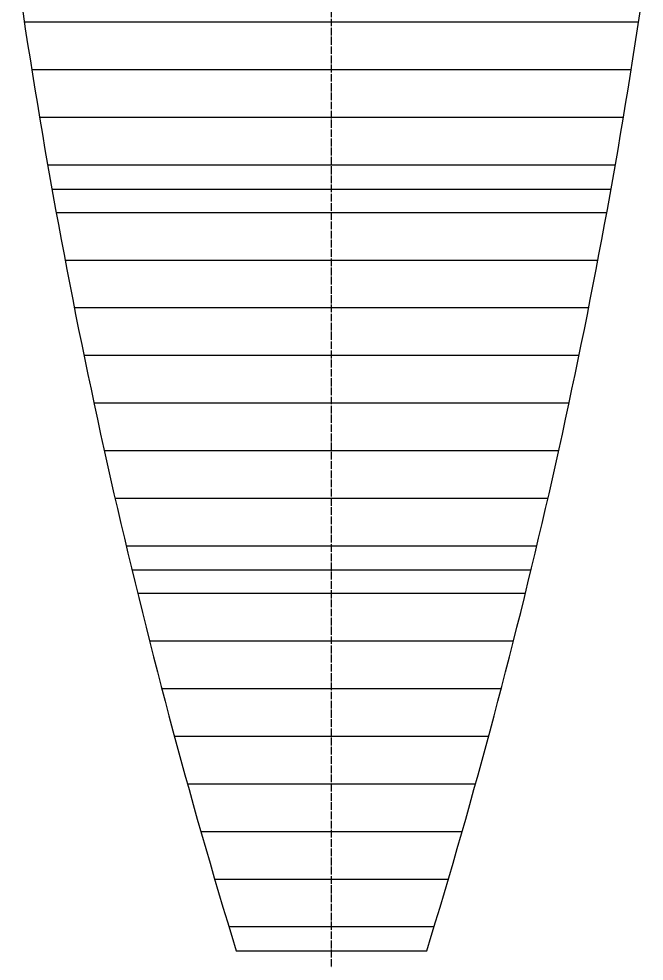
# Model space of a CAD drawing. Extents: x 1332 to 175445, y 256143 to 386027.
# Drawn here: x 82297 to 83939, y 289772 to 292246 of the extents above; entities that cross this region are included whole.
import ezdxf

# ---------------------------------------------------------------- set-up
doc = ezdxf.new("R2010")
doc.units = 0
doc.header["$LTSCALE"] = 10
doc.header["$MEASUREMENT"] = 0
doc.linetypes.add('DASH', pattern=[0.35, 0.25, -0.1])
doc.linetypes.add('DOTE', pattern=[2.42, 2, -0.2, 0.02, -0.2])
for name, color, linetype in [('0-立面细', 2, 'Continuous'), ('00-Palm-波打线', 11, 'Continuous'), ('00-园建', 4, 'Continuous'), ('DOTE', 1, 'DOTE')]:
    doc.layers.add(name, color=color, linetype=linetype)

msp = doc.modelspace()

# ---------------------------------------------------------------- hatches: boundary and pattern name
at = {"layer": '00-Palm-波打线'}
h = msp.add_hatch(dxfattribs=at)
h.set_pattern_fill('_USER', color=8, scale=125, pattern_type=0)
h.set_pattern_definition([(0, (158925.81, 215112.98), (0, 125), [])])
edge = h.paths.add_edge_path()
edge.add_line((83933.8, 292299.4), (82302.5, 292299.4))
edge.add_arc((99159.8, 294799.4), 17041.7, 188.43569, 197.06153)
edge.add_line((82868.2, 289799.4), (83368.2, 289799.4))
edge.add_arc((67076.5, 294799.4), 17041.7, 342.93847, 351.56431)
edge = h.paths.add_edge_path()
edge.add_line((82302.5, 297299.4), (83933.8, 297299.4))
edge.add_arc((67076.5, 294799.4), 17041.7, 8.43569, 17.06153)
edge.add_line((83368.2, 299799.4), (82868.2, 299799.4))
edge.add_arc((99159.8, 294799.4), 17041.7, 162.93847, 171.56431)

# ---------------------------------------------------------------- linework, layer by layer
at = {"layer": '0-立面细', "linetype": 'DASH'}
for points in [[(82384.3, 291799.4), (83852, 291799.4)], [(82594.3, 290799.4), (83642.1, 290799.4)]]:
    msp.add_lwpolyline(points, dxfattribs=at)
at = {"layer": '00-园建'}
msp.add_lwpolyline([(82302.5, 292299.4, 0.037655), (82868.2, 289799.4), (83368.2, 289799.4, 0.037655), (83933.8, 292299.4, 0.037655)], format="xyb", dxfattribs=at)
at = {"layer": 'DOTE'}
msp.add_lwpolyline([(83118.2, 289153.1), (83118.2, 300429)], dxfattribs=at)

doc.saveas('drawing.dxf')
